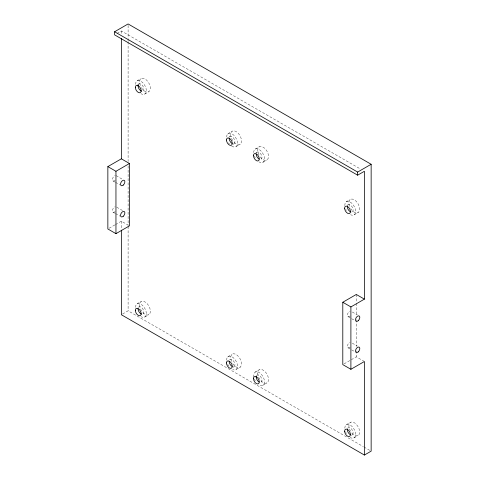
<?xml version="1.0" encoding="UTF-8"?>
<svg xmlns="http://www.w3.org/2000/svg" width="479" height="479" viewBox="0 0 479 479"><rect width="100%" height="100%" fill="white"/><g stroke="black" fill="none" stroke-linecap="round" stroke-linejoin="round"><path stroke-width="0.36" stroke-dasharray="2.4 1.8" d="M117.056 33.446L121.355 30.967L360.507 169.039M137.114 80.867L141.161 78.532M137.796 84.555L138.88 83.927M144.754 94.1L148.801 91.758M227.938 133.707L231.986 131.372M228.938 137.174L230.022 136.551M233.045 144.287L234.129 143.658M236.213 146.502L240.26 144.161M109.134 228.232L114.924 224.891M115.565 224.519L121.355 221.178L128.21 225.136M255.259 149.083L259.313 146.742M255.948 152.765L257.025 152.142M262.899 162.309L266.947 159.974M137.114 303.83L141.161 301.489M122.582 314.02L128.103 310.829L363.369 446.662M144.754 317.056L148.801 314.715M346.149 201.869L350.197 199.527M347.089 205.383L348.167 204.761M354.292 214.766L358.346 212.425M227.812 356.765L231.866 354.43M233.045 367.243L234.129 366.615M236.333 369.357L240.38 367.016M255.259 372.039L259.313 369.698M262.899 385.266L266.947 382.931M344.078 363.878L356.298 356.825L363.777 361.142M346.401 424.657L350.454 422.322M351.382 435.321L352.466 434.698M354.041 437.89L358.088 435.549M116.128 175.661L122.983 179.619M352.316 312.021L357.304 314.901M113.074 180.948L114.942 182.032M115.565 182.391L119.93 184.906M348.017 316.595L354.25 320.194M116.75 207.203L122.983 210.802M352.316 343.204L357.304 346.083M113.074 212.131L114.942 213.215M115.565 213.574L119.93 216.089M348.017 347.778L354.25 351.376M364.022 447.039L369.854 450.404M356.298 294.459L356.298 302.626M356.298 303.369L356.298 315.248M356.298 319.703L356.298 346.431M356.298 350.885L356.298 356.825M128.103 25.447L128.103 38.146M128.103 38.889L128.103 41.134M128.103 41.883L128.103 161.417M128.103 165.896L128.103 225.663M128.103 226.411L128.103 310.829M121.355 30.967L121.355 33.955M121.355 221.178L121.355 229.411M138.419 84.358A4.107 2.371 60 0 1 142.987 86.298A4.107 2.371 60 0 1 142.383 91.226M138.419 307.314A4.107 2.371 60 0 1 142.987 309.254A4.107 2.371 60 0 1 142.383 314.182M229.561 359.933A4.107 2.371 60 0 1 234.375 362.352A4.107 2.371 60 0 1 232.824 366.734M256.564 375.524A4.107 2.371 60 0 1 261.133 377.47A4.107 2.371 60 0 1 260.528 382.392M347.574 428.364A4.107 2.371 60 0 1 352.34 430.208A4.107 2.371 60 0 1 351.245 435.004M347.706 205.192A4.107 2.371 60 0 1 352.275 207.132A4.107 2.371 60 0 1 351.67 212.059M256.564 152.567A4.107 2.371 60 0 1 261.133 154.513A4.107 2.371 60 0 1 260.528 159.435M229.561 136.976A4.107 2.371 60 0 1 234.375 139.395A4.107 2.371 60 0 1 232.824 143.778M350.454 431.142A7.64 4.413 60 0 1 352.724 422.065A7.64 4.413 60 0 1 359.561 433.25A7.64 4.413 60 0 1 350.796 431.705M344.82 428.154A7.64 4.413 60 0 1 350.221 425.035A7.64 4.413 60 0 1 355.622 434.393A7.64 4.413 60 0 1 350.221 437.513M346.401 433.477A7.64 4.413 60 0 1 345.545 431.693M349.544 206.269A7.64 4.413 60 0 1 353.741 199.468A7.64 4.413 60 0 1 359.418 210.85A7.64 4.413 60 0 1 350.724 208.628M344.832 205.635A7.64 4.413 60 0 1 349.85 201.881A7.64 4.413 60 0 1 355.61 210.999A7.64 4.413 60 0 1 350.592 214.754M346.329 210.401A7.64 4.413 60 0 1 345.736 209.209M232.656 140.539A7.64 4.413 60 0 1 234.129 130.821A7.64 4.413 60 0 1 241.488 141.586A7.64 4.413 60 0 1 233.028 141.083M226.675 136.988A7.64 4.413 60 0 1 232.231 133.958A7.64 4.413 60 0 1 237.464 143.58A7.64 4.413 60 0 1 231.602 146.047M229.375 143.951A7.64 4.413 60 0 1 228.603 142.88M140.305 85.561A7.64 4.413 60 0 1 144.514 78.664A7.64 4.413 60 0 1 150.059 90.208A7.64 4.413 60 0 1 141.161 87.352M135.533 84.364A7.64 4.413 60 0 1 140.934 81.25A7.64 4.413 60 0 1 146.334 90.603A7.64 4.413 60 0 1 140.934 93.722M258.995 154.98A7.64 4.413 60 0 1 262.037 146.622A7.64 4.413 60 0 1 268.306 158.136A7.64 4.413 60 0 1 259.313 155.561M253.678 152.579A7.64 4.413 60 0 1 259.079 149.46A7.64 4.413 60 0 1 264.48 158.812A7.64 4.413 60 0 1 259.079 161.932M255.259 157.902A7.64 4.413 60 0 1 254.403 156.112M253.864 377.254A7.64 4.413 60 0 1 258.139 371.967A7.64 4.413 60 0 1 264.462 381.218A7.64 4.413 60 0 1 259.079 384.888M255.259 380.859A7.64 4.413 60 0 1 254.403 379.069M231.549 361.388A7.64 4.413 60 0 1 235.309 354.089A7.64 4.413 60 0 1 241.35 365.315A7.64 4.413 60 0 1 232.8 363.723M226.675 360.166A7.64 4.413 60 0 1 231.722 356.633A7.64 4.413 60 0 1 237.452 365.585A7.64 4.413 60 0 1 232.734 369.632M228.752 366.064A7.64 4.413 60 0 1 227.764 364.327M135.533 307.326A7.64 4.413 60 0 1 140.934 304.207A7.64 4.413 60 0 1 146.334 313.559A7.64 4.413 60 0 1 140.934 316.679M350.107 316.032A3.054 1.766 -60 0 1 347.383 315.194A3.054 1.766 -60 0 1 350.107 311.218M350.107 347.215A3.054 1.766 -60 0 1 347.383 346.377A3.054 1.766 -60 0 1 350.107 342.401M115.164 180.391A3.054 1.766 -60 0 1 112.439 179.553A3.054 1.766 -60 0 1 115.164 175.571M115.164 211.574A3.054 1.766 -60 0 1 112.439 210.736A3.054 1.766 -60 0 1 115.164 206.754M257.726 373.195A7.64 4.413 60 0 0 265.827 383.272A7.64 4.413 60 0 0 265.827 372.47A7.64 4.413 60 0 0 257.726 373.195M139.581 304.985A7.64 4.413 60 0 0 147.682 315.062A7.64 4.413 60 0 0 147.682 304.261A7.64 4.413 60 0 0 139.581 304.985"/><path stroke-width="0.72" d="M364.399 455.05L364.399 361.501L350.897 369.297L342.796 364.621L342.796 302.255L350.897 306.931L364.399 299.136L364.399 171.284L357.645 175.182L114.601 34.865L114.601 31.746L128.103 23.95L371.147 164.273L371.147 451.152L364.399 455.05L121.355 314.727L121.355 230.159M107.853 166.608L121.355 158.818L129.456 163.495L129.456 225.86L115.954 233.656L107.853 228.974L107.853 166.608L115.954 171.29L129.456 163.495M114.601 31.746L357.645 172.069L371.147 164.273M342.796 302.255L356.298 294.459L364.399 299.136M357.645 172.069L357.645 175.182M350.897 306.931L350.897 369.297M121.355 38.44L121.355 158.818M115.954 171.29L115.954 233.656M141.682 91.154A4.107 2.371 60 0 1 138.126 84.999M141.682 314.116A4.107 2.371 60 0 1 138.03 308.763M232.076 366.417A4.107 2.371 60 0 1 229.172 361.388M259.079 382.002A4.107 2.371 60 0 1 256.277 376.165M350.502 434.77A4.107 2.371 60 0 1 347.359 429.07M350.969 211.987A4.107 2.371 60 0 1 347.317 206.641M259.079 159.046A4.107 2.371 60 0 1 256.175 154.022M232.076 143.455A4.107 2.371 60 0 1 229.172 138.431M135.329 87.37A4.107 2.371 60 0 0 139.682 92.782A4.107 2.371 60 0 0 139.682 86.98A4.107 2.371 60 0 0 135.329 87.37M135.329 310.326A4.107 2.371 60 0 0 139.682 315.745A4.107 2.371 60 0 0 139.682 309.937A4.107 2.371 60 0 0 135.329 310.326M226.471 362.944A4.107 2.371 60 0 0 230.824 368.363A4.107 2.371 60 0 0 230.824 362.555A4.107 2.371 60 0 0 226.471 362.944M253.475 378.536A4.107 2.371 60 0 0 257.828 383.954A4.107 2.371 60 0 0 257.828 378.147A4.107 2.371 60 0 0 253.475 378.536M344.629 431.489A4.107 2.371 60 0 0 349.209 436.531A4.107 2.371 60 0 0 348.718 430.471A4.107 2.371 60 0 0 344.629 431.489M344.617 208.197A4.107 2.371 60 0 0 348.969 213.616A4.107 2.371 60 0 0 348.969 207.808A4.107 2.371 60 0 0 344.617 208.197M253.475 155.579A4.107 2.371 60 0 0 257.828 160.998A4.107 2.371 60 0 0 257.828 155.19A4.107 2.371 60 0 0 253.475 155.579M226.471 139.988A4.107 2.371 60 0 0 230.824 145.406A4.107 2.371 60 0 0 230.824 139.599A4.107 2.371 60 0 0 226.471 139.988M358.208 320.714A3.054 1.766 -60 0 0 359.172 315.978A3.054 1.766 -60 0 0 355.562 319.182A3.054 1.766 -60 0 0 358.208 320.714M358.208 351.897A3.054 1.766 -60 0 0 359.172 347.161A3.054 1.766 -60 0 0 355.562 350.365A3.054 1.766 -60 0 0 358.208 351.897M123.265 185.068A3.054 1.766 -60 0 0 124.229 180.338A3.054 1.766 -60 0 0 120.618 183.541A3.054 1.766 -60 0 0 123.265 185.068M123.265 216.251A3.054 1.766 -60 0 0 124.229 211.52A3.054 1.766 -60 0 0 120.618 214.724A3.054 1.766 -60 0 0 123.265 216.251"/></g></svg>
